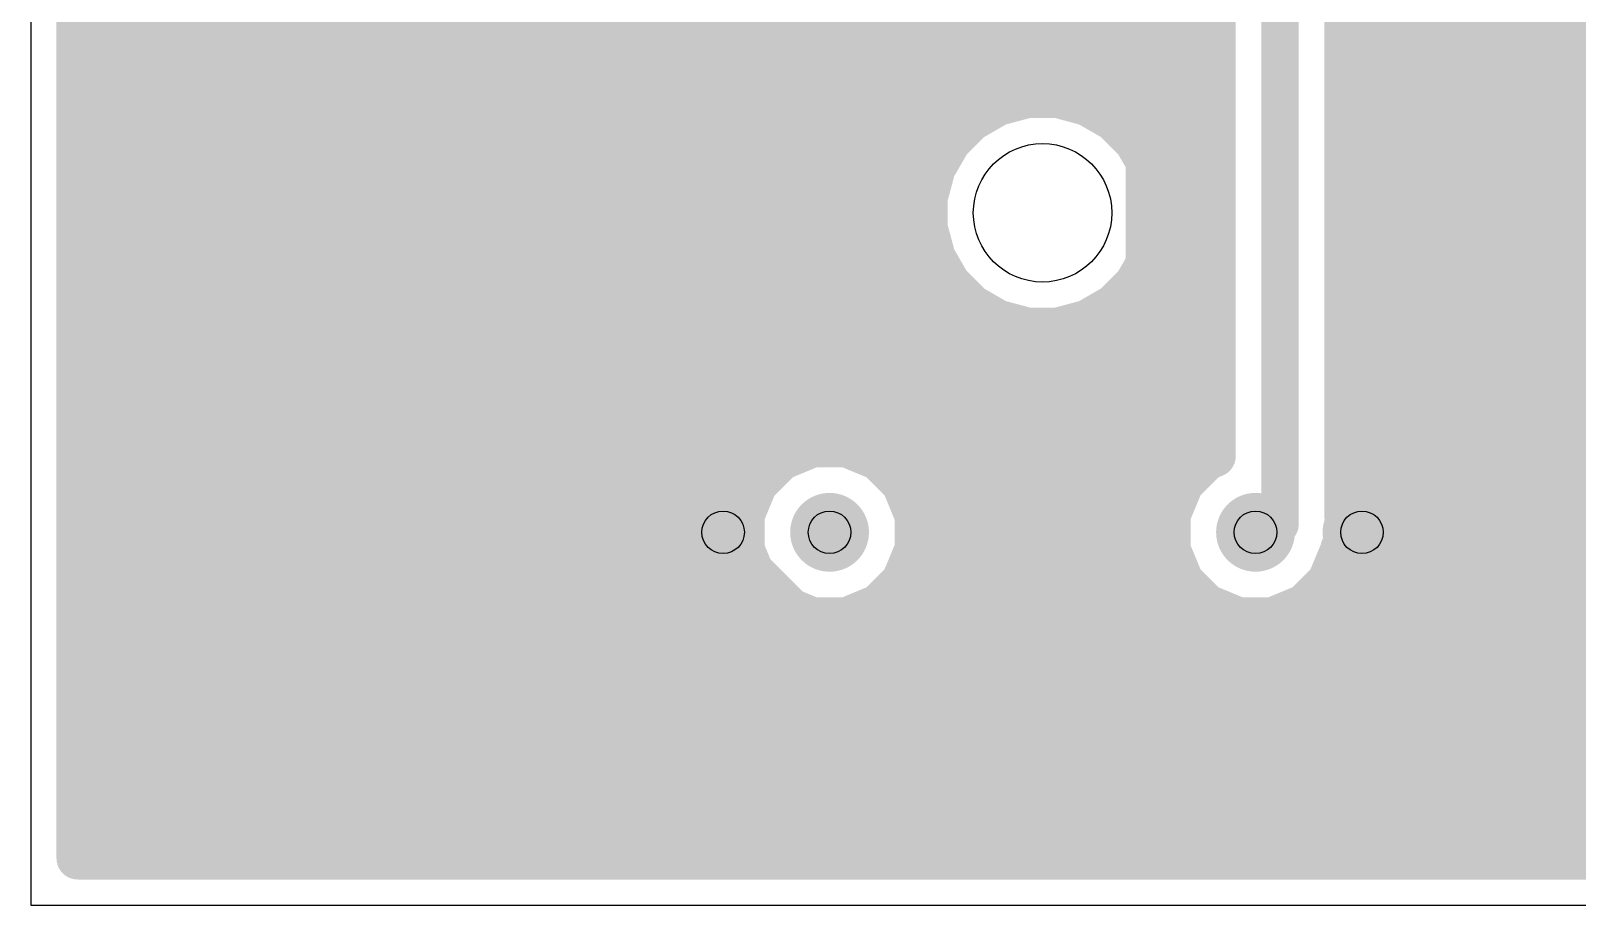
# Model space of a CAD drawing. Extents: x 0 to 108, y 0 to 85.
# Drawn here: x 0 to 36.88, y 0 to 20.85 of the extents above; entities that cross this region are included whole.
import ezdxf

# ---------------------------------------------------------------- set-up
doc = ezdxf.new("R2010")
doc.units = 0
for name, color, linetype in [('16', 174, 'CONTINUOUS'), ('17', 94, 'CONTINUOUS'), ('20', 178, 'CONTINUOUS'), ('44', 250, 'CONTINUOUS')]:
    doc.layers.add(name, color=color, linetype=linetype)

# ---------------------------------------------------------------- blocks, each defined once
blk = doc.blocks.new('ROUNDP')
at = {"const_width": 0.5}
blk.add_lwpolyline([(0, -0.25, 1), (0, 0.25, 1), (0, -0.25)], format="xyb", dxfattribs=at)

msp = doc.modelspace()

# ---------------------------------------------------------------- linework, layer by layer
at = {"layer": '16'}
for points, const_width in [([(1.1176, 1.1176), (1.1176, 83.9624)], 1.016), ([(26.5557, 6.477), (26.5557, 29.1465)], 0.889), ([(28.2321, 22.3081), (28.2321, 10.7119)], 1.016), ([(29.7942, 22.0218), (29.7942, 9.0678)], 0.889), ([(1.1176, 21.336), (28.2321, 21.336)], 1.016), ([(31.3563, 9.3002), (31.3563, 21.3748)], 1.016), ([(31.3563, 21.336), (41.8726, 21.336)], 1.016), ([(1.1176, 20.32), (28.2321, 20.32)], 1.016), ([(31.3563, 20.32), (45.4914, 20.32)], 1.016), ([(1.1176, 19.304), (28.2321, 19.304)], 1.016), ([(23.0614, 19.0899), (22.43, 18.7254)], 1.016), ([(23.7655, 19.2786), (23.0614, 19.0899)], 1.016), ([(24.4945, 19.2786), (23.7655, 19.2786)], 1.016), ([(25.1986, 19.0899), (24.4945, 19.2786)], 1.016), ([(25.83, 18.7254), (25.1986, 19.0899)], 1.016), ([(31.3563, 19.304), (45.666, 19.304)], 1.016), ([(22.43, 18.7254), (21.9146, 18.21)], 1.016), ([(26.3454, 18.21), (25.83, 18.7254)], 1.016), ([(1.1176, 18.288), (21.9926, 18.288)], 1.016), ([(21.9146, 18.21), (21.5501, 17.5786)], 1.016), ([(26.2674, 18.288), (28.2321, 18.288)], 1.016), ([(26.7099, 17.5786), (26.3454, 18.21)], 1.016), ([(31.3563, 18.288), (46.3766, 18.288)], 1.016), ([(21.5501, 17.5786), (21.3614, 16.8745)], 1.016), ([(26.8986, 16.8745), (26.7099, 17.5786)], 1.016), ([(1.1176, 17.272), (21.4679, 17.272)], 1.016), ([(26.7921, 17.272), (28.2321, 17.272)], 1.016), ([(31.3563, 17.272), (53.4924, 17.272)], 1.016), ([(21.3614, 16.8745), (21.3614, 16.1455)], 1.016), ([(26.8986, 16.1455), (26.8986, 16.8745)], 1.016), ([(1.1176, 16.256), (21.3614, 16.256)], 1.016), ([(21.3614, 16.1455), (21.5501, 15.4414)], 1.016), ([(26.7099, 15.4414), (26.8986, 16.1455)], 1.016), ([(26.8986, 16.256), (28.2321, 16.256)], 1.016), ([(31.3563, 16.256), (53.4924, 16.256)], 1.016), ([(21.5501, 15.4414), (21.9146, 14.81)], 1.016), ([(26.3454, 14.81), (26.7099, 15.4414)], 1.016), ([(1.1176, 15.24), (21.6663, 15.24)], 1.016), ([(26.5937, 15.24), (28.2321, 15.24)], 1.016), ([(31.3563, 15.24), (53.4924, 15.24)], 1.016), ([(21.9146, 14.81), (22.43, 14.2946)], 1.016), ([(25.83, 14.2946), (26.3454, 14.81)], 1.016), ([(22.43, 14.2946), (23.0614, 13.9301)], 1.016), ([(25.1986, 13.9301), (25.83, 14.2946)], 1.016), ([(1.1176, 14.224), (22.5523, 14.224)], 1.016), ([(23.0614, 13.9301), (23.7655, 13.7414)], 1.016), ([(24.4945, 13.7414), (25.1986, 13.9301)], 1.016), ([(25.7077, 14.224), (28.2321, 14.224)], 1.016), ([(31.3563, 14.224), (53.4924, 14.224)], 1.016), ([(23.7655, 13.7414), (24.4945, 13.7414)], 1.016), ([(1.1176, 13.208), (28.2321, 13.208)], 1.016), ([(31.3563, 13.208), (53.4924, 13.208)], 1.016), ([(1.1176, 12.192), (28.2321, 12.192)], 1.016), ([(31.3563, 12.192), (53.4924, 12.192)], 1.016), ([(1.1176, 11.176), (28.2321, 11.176)], 1.016), ([(18.6408, 10.9474), (17.8846, 10.6342)], 1.016), ([(19.4592, 10.9474), (18.6408, 10.9474)], 1.016), ([(20.2154, 10.6342), (19.4592, 10.9474)], 1.016), ([(31.3563, 11.176), (53.4924, 11.176)], 1.016), ([(17.8846, 10.6342), (17.3058, 10.0554)], 1.016), ([(20.7942, 10.0554), (20.2154, 10.6342)], 1.016), ([(28.0446, 10.6342), (27.4658, 10.0554)], 1.016), ([(28.2321, 10.7119), (28.0446, 10.6342)], 1.016), ([(1.1176, 10.16), (17.4104, 10.16)], 1.016), ([(17.3058, 10.0554), (16.9926, 9.2992)], 1.016), ([(20.6896, 10.16), (27.5704, 10.16)], 1.016), ([(21.1074, 9.2992), (20.7942, 10.0554)], 1.016), ([(27.4658, 10.0554), (27.1526, 9.2992)], 1.016), ([(31.3563, 10.16), (50.4304, 10.16)], 1.016), ([(1.1176, 9.144), (16.9926, 9.144)], 1.016), ([(16.9926, 9.2992), (16.9926, 8.4808)], 1.016), ([(21.1074, 8.4808), (21.1074, 9.2992)], 1.016), ([(21.1074, 9.144), (27.1526, 9.144)], 1.016), ([(27.1526, 9.2992), (27.1526, 8.4808)], 1.016), ([(31.3791, 9.2254), (31.3563, 9.3002)], 1.016), ([(31.3563, 8.9918), (31.3791, 9.2254)], 1.016), ([(31.3711, 9.144), (50.0126, 9.144)], 1.016), ([(16.8402, 8.4201), (16.51, 8.89)], 0.889), ([(29.7942, 9.0678), (29.21, 8.89)], 0.889), ([(31.3263, 8.6848), (31.3563, 8.7571)], 1.016), ([(31.3563, 8.7571), (31.3563, 8.9918)], 1.016), ([(31.7373, 8.4201), (31.75, 8.89)], 0.889), ([(32.385, 9.0678), (31.75, 8.89)], 0.889), ([(32.385, 9.0678), (39.5097, 9.0678)], 0.889), ([(18.7833, 6.477), (16.8402, 8.4201)], 0.889), ([(16.9926, 8.4808), (17.3058, 7.7246)], 1.016), ([(20.7942, 7.7246), (21.1074, 8.4808)], 1.016), ([(27.1526, 8.4808), (27.4658, 7.7246)], 1.016), ([(31.7373, 8.4201), (29.7942, 6.477)], 0.889), ([(30.9542, 7.7246), (31.2674, 8.4808)], 1.016), ([(31.2674, 8.5106), (31.3187, 8.6069)], 1.016), ([(31.2674, 8.4808), (31.2674, 8.5106)], 1.016), ([(31.3187, 8.6069), (31.3263, 8.6848)], 1.016), ([(1.1176, 8.128), (17.1387, 8.128)], 1.016), ([(20.9613, 8.128), (27.2987, 8.128)], 1.016), ([(31.1213, 8.128), (50.1587, 8.128)], 1.016), ([(17.3058, 7.7246), (17.8846, 7.1458)], 1.016), ([(20.2154, 7.1458), (20.7942, 7.7246)], 1.016), ([(27.4658, 7.7246), (28.0446, 7.1458)], 1.016), ([(30.3754, 7.1458), (30.9542, 7.7246)], 1.016), ([(1.1176, 7.112), (17.9662, 7.112)], 1.016), ([(17.8846, 7.1458), (18.6408, 6.8326)], 1.016), ([(19.4592, 6.8326), (20.2154, 7.1458)], 1.016), ([(20.1338, 7.112), (28.1262, 7.112)], 1.016), ([(28.0446, 7.1458), (28.8008, 6.8326)], 1.016), ([(29.6192, 6.8326), (30.3754, 7.1458)], 1.016), ([(30.2938, 7.112), (50.9862, 7.112)], 1.016), ([(18.6408, 6.8326), (19.4592, 6.8326)], 1.016), ([(28.8008, 6.8326), (29.6192, 6.8326)], 1.016), ([(26.5557, 6.477), (18.7833, 6.477)], 0.889), ([(29.7942, 6.477), (26.5557, 6.477)], 0.889), ([(1.1176, 6.096), (52.5787, 6.096)], 1.016), ([(1.1176, 5.08), (53.6975, 5.08)], 1.016), ([(1.1176, 4.064), (106.5024, 4.064)], 1.016), ([(1.1176, 3.048), (106.5024, 3.048)], 1.016), ([(1.1176, 2.032), (106.5024, 2.032)], 1.016), ([(106.5024, 1.1176), (1.1176, 1.1176)], 1.016)]:
    msp.add_lwpolyline(points, dxfattribs=dict(at, const_width=const_width))
for points, const_width in [([(1.1176, 21.59, 1), (1.1176, 21.082)], 0.508), ([(28.2321, 21.082, 1), (28.2321, 21.59)], 0.508), ([(31.3563, 21.59, 1), (31.3563, 21.082)], 0.508), ([(1.1176, 20.574, 1), (1.1176, 20.066)], 0.508), ([(28.2321, 20.066, 1), (28.2321, 20.574)], 0.508), ([(31.3563, 20.574, 1), (31.3563, 20.066)], 0.508), ([(1.1176, 19.558, 1), (1.1176, 19.05)], 0.508), ([(22.9956, 19.3353, 1), (23.1271, 18.8446)], 0.508), ([(23.1884, 18.87, 1), (22.9344, 19.3099)], 0.508), ([(23.7655, 19.5326, 1), (23.7655, 19.0246)], 0.508), ([(23.8312, 19.0333, 1), (23.6998, 19.5239)], 0.508), ([(24.5602, 19.5239, 1), (24.4288, 19.0333)], 0.508), ([(24.4945, 19.0246, 1), (24.4945, 19.5326)], 0.508), ([(25.3256, 19.3099, 1), (25.0716, 18.87)], 0.508), ([(25.1329, 18.8446, 1), (25.2644, 19.3353)], 0.508), ([(28.2321, 19.05, 1), (28.2321, 19.558)], 0.508), ([(31.3563, 19.558, 1), (31.3563, 19.05)], 0.508), ([(22.303, 18.9454, 1), (22.557, 18.5055)], 0.508), ([(22.6096, 18.5458, 1), (22.2504, 18.905)], 0.508), ([(26.0096, 18.905, 1), (25.6504, 18.5458)], 0.508), ([(25.703, 18.5055, 1), (25.957, 18.9454)], 0.508), ([(1.1176, 18.542, 1), (1.1176, 18.034)], 0.508), ([(21.735, 18.3896, 1), (22.0942, 18.0304)], 0.508), ([(22.1345, 18.083, 1), (21.6946, 18.337)], 0.508), ([(21.9926, 18.034, 1), (21.9926, 18.542)], 0.508), ([(26.2674, 18.542, 1), (26.2674, 18.034)], 0.508), ([(26.5654, 18.337, 1), (26.1255, 18.083)], 0.508), ([(26.1658, 18.0304, 1), (26.525, 18.3896)], 0.508), ([(28.2321, 18.034, 1), (28.2321, 18.542)], 0.508), ([(31.3563, 18.542, 1), (31.3563, 18.034)], 0.508), ([(21.7954, 17.5129, 1), (21.3047, 17.6444)], 0.508), ([(26.9553, 17.6444, 1), (26.4646, 17.5129)], 0.508), ([(1.1176, 17.526, 1), (1.1176, 17.018)], 0.508), ([(21.3301, 17.7056, 1), (21.77, 17.4516)], 0.508), ([(21.4679, 17.018, 1), (21.4679, 17.526)], 0.508), ([(26.49, 17.4516, 1), (26.9299, 17.7056)], 0.508), ([(26.7921, 17.526, 1), (26.7921, 17.018)], 0.508), ([(28.2321, 17.018, 1), (28.2321, 17.526)], 0.508), ([(31.3563, 17.526, 1), (31.3563, 17.018)], 0.508), ([(21.6154, 16.8745, 1), (21.1074, 16.8745)], 0.508), ([(27.1526, 16.8745, 1), (26.6446, 16.8745)], 0.508), ([(21.1161, 16.9402, 1), (21.6067, 16.8088)], 0.508), ([(26.6533, 16.8088, 1), (27.1439, 16.9402)], 0.508), ([(1.1176, 16.51, 1), (1.1176, 16.002)], 0.508), ([(21.6067, 16.2112, 1), (21.1161, 16.0798)], 0.508), ([(21.3614, 16.002, 1), (21.3614, 16.51)], 0.508), ([(26.8986, 16.51, 1), (26.8986, 16.002)], 0.508), ([(27.1439, 16.0798, 1), (26.6533, 16.2112)], 0.508), ([(28.2321, 16.002, 1), (28.2321, 16.51)], 0.508), ([(31.3563, 16.51, 1), (31.3563, 16.002)], 0.508), ([(21.1074, 16.1455, 1), (21.6154, 16.1455)], 0.508), ([(26.6446, 16.1455, 1), (27.1526, 16.1455)], 0.508), ([(21.77, 15.5684, 1), (21.3301, 15.3144)], 0.508), ([(26.9299, 15.3144, 1), (26.49, 15.5684)], 0.508), ([(1.1176, 15.494, 1), (1.1176, 14.986)], 0.508), ([(21.3047, 15.3756, 1), (21.7954, 15.5071)], 0.508), ([(21.6663, 14.986, 1), (21.6663, 15.494)], 0.508), ([(26.5937, 15.494, 1), (26.5937, 14.986)], 0.508), ([(26.4646, 15.5071, 1), (26.9553, 15.3756)], 0.508), ([(28.2321, 14.986, 1), (28.2321, 15.494)], 0.508), ([(31.3563, 15.494, 1), (31.3563, 14.986)], 0.508), ([(22.0942, 14.9896, 1), (21.735, 14.6304)], 0.508), ([(21.6946, 14.683, 1), (22.1345, 14.937)], 0.508), ([(26.1255, 14.937, 1), (26.5654, 14.683)], 0.508), ([(26.525, 14.6304, 1), (26.1658, 14.9896)], 0.508), ([(22.557, 14.5145, 1), (22.303, 14.0746)], 0.508), ([(25.957, 14.0746, 1), (25.703, 14.5145)], 0.508), ([(1.1176, 14.478, 1), (1.1176, 13.97)], 0.508), ([(22.2504, 14.115, 1), (22.6096, 14.4742)], 0.508), ([(22.5523, 13.97, 1), (22.5523, 14.478)], 0.508), ([(23.1271, 14.1754, 1), (22.9956, 13.6847)], 0.508), ([(22.9344, 13.7101, 1), (23.1884, 14.15)], 0.508), ([(25.0716, 14.15, 1), (25.3256, 13.7101)], 0.508), ([(25.2644, 13.6847, 1), (25.1329, 14.1754)], 0.508), ([(25.7077, 14.478, 1), (25.7077, 13.97)], 0.508), ([(25.6504, 14.4742, 1), (26.0096, 14.115)], 0.508), ([(28.2321, 13.97, 1), (28.2321, 14.478)], 0.508), ([(31.3563, 14.478, 1), (31.3563, 13.97)], 0.508), ([(23.7655, 13.9954, 1), (23.7655, 13.4874)], 0.508), ([(23.6998, 13.4961, 1), (23.8312, 13.9867)], 0.508), ([(24.4288, 13.9867, 1), (24.5602, 13.4961)], 0.508), ([(24.4945, 13.4874, 1), (24.4945, 13.9954)], 0.508), ([(1.1176, 13.462, 1), (1.1176, 12.954)], 0.508), ([(28.2321, 12.954, 1), (28.2321, 13.462)], 0.508), ([(31.3563, 13.462, 1), (31.3563, 12.954)], 0.508), ([(1.1176, 12.446, 1), (1.1176, 11.938)], 0.508), ([(28.2321, 11.938, 1), (28.2321, 12.446)], 0.508), ([(31.3563, 12.446, 1), (31.3563, 11.938)], 0.508), ([(1.1176, 11.43, 1), (1.1176, 10.922)], 0.508), ([(18.6408, 11.2014, 1), (18.6408, 10.6934)], 0.508), ([(18.738, 10.7127, 1), (18.5436, 11.1821)], 0.508), ([(19.5564, 11.1821, 1), (19.362, 10.7127)], 0.508), ([(19.4592, 10.6934, 1), (19.4592, 11.2014)], 0.508), ([(28.2321, 10.922, 1), (28.2321, 11.43)], 0.508), ([(31.3563, 11.43, 1), (31.3563, 10.922)], 0.508), ([(17.7874, 10.8688, 1), (17.9818, 10.3995)], 0.508), ([(18.0642, 10.4546, 1), (17.705, 10.8138)], 0.508), ([(20.395, 10.8138, 1), (20.0358, 10.4546)], 0.508), ([(20.1182, 10.3995, 1), (20.3126, 10.8688)], 0.508), ([(27.9474, 10.8688, 1), (28.1418, 10.3995)], 0.508), ([(28.2242, 10.4546, 1), (27.865, 10.8138)], 0.508), ([(28.3293, 10.4772, 1), (28.1349, 10.9465)], 0.508), ([(27.9781, 10.7119, 1), (28.4861, 10.7119)], 0.508), ([(1.1176, 10.414, 1), (1.1176, 9.906)], 0.508), ([(17.1262, 10.235, 1), (17.4854, 9.8758)], 0.508), ([(17.5405, 9.9582, 1), (17.0712, 10.1526)], 0.508), ([(17.4104, 9.906, 1), (17.4104, 10.414)], 0.508), ([(20.6896, 10.414, 1), (20.6896, 9.906)], 0.508), ([(21.0288, 10.1526, 1), (20.5595, 9.9582)], 0.508), ([(20.6146, 9.8758, 1), (20.9738, 10.235)], 0.508), ([(27.2862, 10.235, 1), (27.6454, 9.8758)], 0.508), ([(27.7005, 9.9582, 1), (27.2312, 10.1526)], 0.508), ([(27.5704, 9.906, 1), (27.5704, 10.414)], 0.508), ([(31.3563, 10.414, 1), (31.3563, 9.906)], 0.508), ([(1.1176, 9.398, 1), (1.1176, 8.89)], 0.508), ([(17.2466, 9.2992, 1), (16.7386, 9.2992)], 0.508), ([(16.7579, 9.3964, 1), (17.2273, 9.202)], 0.508), ([(16.9926, 8.89, 1), (16.9926, 9.398)], 0.508), ([(21.3614, 9.2992, 1), (20.8534, 9.2992)], 0.508), ([(21.1074, 9.398, 1), (21.1074, 8.89)], 0.508), ([(20.8727, 9.202, 1), (21.3421, 9.3964)], 0.508), ([(27.4066, 9.2992, 1), (26.8986, 9.2992)], 0.508), ([(26.9179, 9.3964, 1), (27.3873, 9.202)], 0.508), ([(27.1526, 8.89, 1), (27.1526, 9.398)], 0.508), ([(31.5993, 9.3742, 1), (31.1133, 9.2263)], 0.508), ([(31.3711, 9.398, 1), (31.3711, 8.89)], 0.508), ([(31.6319, 9.2007, 1), (31.1263, 9.25)], 0.508), ([(16.6918, 9.0178, 1), (16.3282, 8.7622)], 0.4445), ([(29.1453, 9.1026, 1), (29.2747, 8.6774)], 0.4445), ([(29.572, 9.0678, 1), (30.0164, 9.0678)], 0.4445), ([(29.8589, 8.8552, 1), (29.7295, 9.2804)], 0.4445), ([(31.1023, 9.3002, 1), (31.6103, 9.3002)], 0.508), ([(31.6103, 8.9918, 1), (31.1023, 8.9918)], 0.508), ([(31.1035, 9.0164, 1), (31.6091, 8.9671)], 0.508), ([(31.591, 8.6599, 1), (31.1216, 8.8543)], 0.508), ([(31.1361, 9.1514, 1), (31.6221, 9.2993)], 0.508), ([(31.6901, 9.104, 1), (31.8099, 8.676)], 0.4445), ([(31.9722, 8.884, 1), (31.5278, 8.896)], 0.4445), ([(32.385, 9.2901, 1), (32.385, 8.8455)], 0.4445), ([(32.4449, 8.8538, 1), (32.3251, 9.2818)], 0.4445), ([(16.9974, 8.5773, 1), (16.683, 8.2629)], 0.4445), ([(17.2273, 8.578, 1), (16.7579, 8.3836)], 0.508), ([(21.3421, 8.3836, 1), (20.8727, 8.578)], 0.508), ([(27.3873, 8.578, 1), (26.9179, 8.3836)], 0.508), ([(31.5214, 8.5106, 1), (31.0134, 8.5106)], 0.508), ([(31.0433, 8.6301, 1), (31.4915, 8.3911)], 0.508), ([(31.5021, 8.3836, 1), (31.0327, 8.578)], 0.508), ([(31.0659, 8.6315, 1), (31.5715, 8.5822)], 0.508), ([(31.0917, 8.782, 1), (31.561, 8.5876)], 0.508), ([(31.5791, 8.6601, 1), (31.0735, 8.7094)], 0.508), ([(31.5429, 8.4873, 1), (31.0946, 8.7264)], 0.508), ([(31.1023, 8.7571, 1), (31.6103, 8.7571)], 0.508), ([(31.8945, 8.2629, 1), (31.5801, 8.5773)], 0.4445), ([(1.1176, 8.382, 1), (1.1176, 7.874)], 0.508), ([(16.6584, 8.2923, 1), (17.022, 8.5479)], 0.4445), ([(16.7386, 8.4808, 1), (17.2466, 8.4808)], 0.508), ([(17.1387, 7.874, 1), (17.1387, 8.382)], 0.508), ([(20.9613, 8.382, 1), (20.9613, 7.874)], 0.508), ([(20.8534, 8.4808, 1), (21.3614, 8.4808)], 0.508), ([(26.8986, 8.4808, 1), (27.4066, 8.4808)], 0.508), ([(27.2987, 7.874, 1), (27.2987, 8.382)], 0.508), ([(31.1213, 8.382, 1), (31.1213, 7.874)], 0.508), ([(31.0134, 8.4808, 1), (31.5214, 8.4808)], 0.508), ([(31.5151, 8.4261, 1), (31.9595, 8.4141)], 0.4445), ([(17.4854, 7.9042, 1), (17.1262, 7.545)], 0.508), ([(20.9738, 7.545, 1), (20.6146, 7.9042)], 0.508), ([(27.6454, 7.9042, 1), (27.2862, 7.545)], 0.508), ([(31.1338, 7.545, 1), (30.7746, 7.9042)], 0.508), ([(17.0712, 7.6274, 1), (17.5405, 7.8218)], 0.508), ([(20.5595, 7.8218, 1), (21.0288, 7.6274)], 0.508), ([(27.2312, 7.6274, 1), (27.7005, 7.8218)], 0.508), ([(30.7195, 7.8218, 1), (31.1888, 7.6274)], 0.508), ([(1.1176, 7.366, 1), (1.1176, 6.858)], 0.508), ([(17.9818, 7.3805, 1), (17.7874, 6.9112)], 0.508), ([(17.705, 6.9662, 1), (18.0642, 7.3254)], 0.508), ([(17.9662, 6.858, 1), (17.9662, 7.366)], 0.508), ([(20.1338, 7.366, 1), (20.1338, 6.858)], 0.508), ([(20.0358, 7.3254, 1), (20.395, 6.9662)], 0.508), ([(20.3126, 6.9112, 1), (20.1182, 7.3805)], 0.508), ([(28.1418, 7.3805, 1), (27.9474, 6.9112)], 0.508), ([(27.865, 6.9662, 1), (28.2242, 7.3254)], 0.508), ([(28.1262, 6.858, 1), (28.1262, 7.366)], 0.508), ([(30.2938, 7.366, 1), (30.2938, 6.858)], 0.508), ([(30.1958, 7.3254, 1), (30.555, 6.9662)], 0.508), ([(30.4726, 6.9112, 1), (30.2782, 7.3805)], 0.508), ([(18.6408, 7.0866, 1), (18.6408, 6.5786)], 0.508), ([(18.5436, 6.5979, 1), (18.738, 7.0673)], 0.508), ([(19.362, 7.0673, 1), (19.5564, 6.5979)], 0.508), ([(19.4592, 6.5786, 1), (19.4592, 7.0866)], 0.508), ([(28.8008, 7.0866, 1), (28.8008, 6.5786)], 0.508), ([(28.7036, 6.5979, 1), (28.898, 7.0673)], 0.508), ([(29.522, 7.0673, 1), (29.7164, 6.5979)], 0.508), ([(29.6192, 6.5786, 1), (29.6192, 7.0866)], 0.508), ([(18.7833, 6.6993, 1), (18.7833, 6.2548)], 0.4445), ([(18.6261, 6.3198, 1), (18.9405, 6.6342)], 0.4445), ([(26.5557, 6.6993, 1), (26.5557, 6.2548)], 0.4445), ([(26.3335, 6.477, 1), (26.778, 6.477)], 0.4445), ([(26.5557, 6.2548, 1), (26.5557, 6.6993)], 0.4445), ([(29.637, 6.6342, 1), (29.9514, 6.3198)], 0.4445), ([(29.7942, 6.2548, 1), (29.7942, 6.6993)], 0.4445), ([(1.1176, 6.35, 1), (1.1176, 5.842)], 0.508), ([(1.1176, 5.334, 1), (1.1176, 4.826)], 0.508), ([(1.1176, 4.318, 1), (1.1176, 3.81)], 0.508), ([(1.1176, 3.302, 1), (1.1176, 2.794)], 0.508), ([(1.1176, 2.286, 1), (1.1176, 1.778)], 0.508), ([(1.1176, 1.3716, 1), (1.1176, 0.8636)], 0.508), ([(0.8636, 1.1176, 1), (1.3716, 1.1176)], 0.508)]:
    msp.add_lwpolyline(points, format="xyb", dxfattribs=dict(at, const_width=const_width))
at = {"layer": '20'}
for p, q in [((0, 85.08), (0, 0)), ((0, 0), (107.62, 0))]:
    msp.add_line(p, q, dxfattribs=at)
msp.add_circle((24.13, 16.51), 1.651, dxfattribs=at)
at = {"layer": '44'}
for centre in [(16.51, 8.89), (19.05, 8.89), (29.21, 8.89), (31.75, 8.89)]:
    msp.add_circle(centre, 0.508, dxfattribs=at)

# ---------------------------------------------------------------- block references
at = {"layer": '17', "xscale": 1.8796, "yscale": 1.8796}
for p in [(16.51, 8.89), (19.05, 8.89), (29.21, 8.89), (31.75, 8.89)]:
    msp.add_blockref('ROUNDP', p, dxfattribs=at)

doc.saveas('drawing.dxf')
